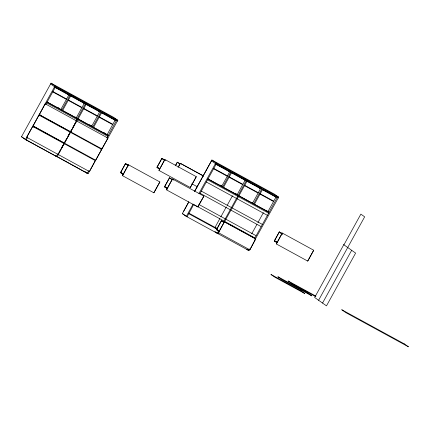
<?xml version="1.0" encoding="UTF-8"?>
<svg xmlns="http://www.w3.org/2000/svg" width="430" height="430" viewBox="0 0 430 430"><rect width="100%" height="100%" fill="white"/><g stroke="black" fill="none" stroke-linecap="round" stroke-linejoin="round"><path stroke-width="0.64" d="M25.451 139.524L21.5 136.729L51.036 83.162L113.687 117.368L117.825 120.293L117.385 121.083L54.572 86.763L25.451 139.524L88.096 173.731L117.385 121.083M33.099 126.038L38.942 115.079L101.727 149.409L95.734 160.272L32.949 125.936L64.452 143.19L70.445 132.332L70.224 132.155M39.334 114.74L45.182 103.775L107.968 138.111L101.969 148.968L39.189 114.638L70.617 131.822L76.61 120.959M51.036 83.162L55.174 86.086L54.739 86.876L50.627 83.968M27.611 137.439L26.225 139.949L21.5 136.729M33.277 127.172L33.884 126.076M39.517 115.874L40.124 114.778M45.752 104.576L55.352 87.188M55.438 87.172L65.704 92.772L68.832 94.987L60.823 109.494L47.133 102.023M69.079 94.46L70.069 95.159L61.791 110.155L60.802 109.456M62.57 110.58L70.848 95.584M70.069 95.159L81.125 101.195L84.253 103.404L76.244 117.917L62.554 110.44M56.384 156.412L57.803 153.849M63.436 143.642L64.043 142.54M69.671 132.343L70.278 131.241M75.911 121.04L85.511 103.651L84.027 102.603M59.233 152.075L59.861 150.93M61.124 148.646L62.699 145.786M63.334 144.641L63.962 143.502L64.199 143.652L58.2 154.51L57.969 154.359M64.231 143.018L64.86 141.873M66.123 139.589L66.752 138.444M68.015 136.159L69.595 133.3M70.466 131.714L71.729 129.43M72.993 127.146L73.621 126.001M74.884 123.716L75.831 122.002M59.001 152.693L59.947 150.978M61.21 148.689L62.785 145.834M63.42 144.69L64.048 143.545M64.306 143.082L64.935 141.943M65.881 140.228L66.827 138.514M68.091 136.224L69.665 133.37M71.805 129.5L70.692 131.892L76.685 121.029L76.465 120.857M73.068 127.215L74.014 125.501M74.96 123.786L76.535 120.927M58.114 154.467L64.113 143.604M64.376 143.12L70.375 132.263M64.215 144.066L64.817 142.964M70.45 132.768L71.057 131.666M76.691 121.464L86.285 104.076M77.975 118.857L91.66 126.334L99.669 111.827L96.546 109.612L85.71 103.694M93.504 127.473L101.754 112.52M101.7 112.429L111.961 118.035L115.09 120.244L107.081 134.751L93.391 127.28M88.704 170.796L87.317 173.306L84.457 171.28M100.609 149.231L101.217 148.135M106.844 137.933L116.444 120.545L115.455 119.846M95.476 160.734L32.68 126.42L26.687 137.278L89.483 171.591L95.331 160.626M123.13 174.456L120.486 172.586L125.415 163.663L128.307 165.244M120.642 172.516L125.495 163.722L128.269 165.233M122.437 175.623L128.436 164.765L159.863 181.949L153.87 192.807L122.588 175.73L128.436 164.765M165.314 160.299L161.841 158.401L156.912 167.324L159.557 169.194M161.922 158.46L157.068 167.254L158.724 168.141M158.869 170.361L164.862 159.503L196.29 176.687L190.297 187.544L159.014 170.468L164.862 159.503M175.327 165.727L177.268 162.212L180.165 163.792M175.408 165.786L177.348 162.271M167.673 189.017L164.502 186.776L169.431 177.848L173.483 180.062M164.658 186.701L169.511 177.907M178.079 167.313L180.288 163.314L203.46 175.967M178.547 166.845L180.288 163.314M166.453 189.813L172.451 178.95L203.879 196.139L197.886 206.997L166.603 189.915L172.451 178.95M183.626 211.313L188.765 201.944M194.575 191.42L211.899 160.03L274.55 194.236L278.688 197.166L278.248 197.956L215.435 163.631L198.934 193.527M250.255 248.255L248.959 250.599L186.314 216.392L182.363 213.597L188.808 201.923M194.639 191.361L211.49 160.841L215.602 163.749L216.037 162.959L211.899 160.03M186.314 216.392L193.108 204.083M200.074 193.296L216.215 164.056M198.053 206.319L203.879 196.139M216.301 164.04L226.567 169.646L229.695 171.855L221.686 186.367L207.996 178.891M223.433 187.453L231.711 172.451M217.172 228.948L214.995 227.411L219.843 218.633M220.81 216.881L226.304 206.932M227.271 205.174L232.442 195.811M219.112 231.501L216.467 229.631L221.396 220.703L224.869 222.6M216.623 229.555L221.477 220.762M232.291 172.769L241.988 178.063L245.116 180.277L237.107 194.785L223.417 187.313M217.247 233.286L218.666 230.716M223.363 222.202L246.374 180.525L244.396 179.127M218.424 232.668L224.417 221.805L255.7 238.886L249.851 249.851L218.424 232.668L247.148 180.949M247.142 180.879L257.409 186.486L260.532 188.695L252.523 203.202L238.838 195.731M254.367 204.341L262.617 189.393M251.749 233.769L256.914 224.406M257.887 222.649L263.375 212.705M274.356 194.65L274.55 194.236M262.563 189.297L272.824 194.903L275.952 197.112L267.944 211.625L254.254 204.148M248.621 249.384L248.18 250.174L246.949 249.303M224.772 221.488L254.931 237.951L277.307 197.413L275.829 196.365M254.786 240.048L278.248 197.956M255.382 239.456L249.851 249.851M276.974 242.746L274.329 240.875L279.258 231.947L282.73 233.845L279.339 232.006L274.485 240.8L276.087 241.676M276.286 243.912L282.279 233.049L313.707 250.233L307.713 261.096L276.431 244.014L282.279 233.049M343.919 244.821L360.861 214.129L364.661 216.817L318.592 300.269M322.543 303.059L351.67 250.298M57.142 156.826L58.577 154.273M218.005 233.694L219.15 231.652M216.037 162.959L278.688 197.166M229.443 171.215L227.728 170.28L229.292 171.387M244.288 179.321L243.149 178.697L244.713 179.804M259.709 187.743L258.57 187.12L260.134 188.222M215.435 164.072L229.695 171.855M230.856 172.489L245.116 180.277M246.847 181.224L260.532 188.695M262.268 189.641L275.952 197.112M213.775 168.426L227.465 175.897M229.195 176.843L242.885 184.314M244.616 185.26L258.301 192.737M260.037 193.683L273.722 201.154M213.592 168.759L227.276 176.236M229.007 177.181L242.697 184.653M244.428 185.599L258.118 193.075M259.849 194.021L273.534 201.493M55.174 86.086L117.825 120.293M69.149 94.654L66.865 93.412L68.95 94.885M83.995 102.765L82.286 101.829L83.85 102.931M54.572 87.199L68.832 94.987M70.563 95.933L84.253 103.404M85.984 104.35L99.669 111.827M101.405 112.773L115.09 120.244M52.911 91.552L66.602 99.029M68.332 99.975L82.022 107.446M83.753 108.392L97.438 115.864M99.174 116.809L112.859 124.286M52.729 91.891L66.413 99.362M68.144 100.308L81.834 107.785M83.565 108.731L97.255 116.202M98.986 117.148L112.671 124.625M180.439 163.416L203.61 176.069M207.964 179.004L238.118 195.473L235.022 193.312M238.897 195.897L269.056 212.361L266.901 210.888M207.529 179.799L237.682 196.263M238.462 196.687L268.621 213.156M206.314 181.998L236.323 198.359M237.102 198.784L267.406 215.355M47.101 102.136L77.255 118.599L75.202 117.175M78.034 119.024L108.193 135.493L103.953 132.542M46.666 102.926L76.819 119.395M77.599 119.819L107.758 136.283M191.823 183.766L197.612 186.932M231.447 207.561L201.288 191.097M157.493 167.641L159.229 168.592M199.928 193.188L230.082 209.657M274.329 240.875L276.646 242.138M198.961 204.508L225.062 218.757M225.836 219.182L255.995 235.651M166.888 187.91L164.572 186.642L167.243 188.528M164.502 186.776L166.819 188.039M255.845 238.989L224.417 221.805M122.872 173.72L120.561 172.457L123.227 174.344M120.486 172.586L123.383 174.166M188.899 213.162L214.995 227.411M216.935 228.47L215.774 227.835L216.86 228.604M217.209 229.254L188.791 213.737M218.279 230.448L216.543 229.496L219.209 231.383M216.467 229.631L218.784 230.894M182.363 213.597L187.088 216.817L193.688 204.492L223.847 220.955M315.937 296.152L288.1 280.951L291.9 283.639L315.679 296.619M26.079 139.841L56.239 156.31L55.153 155.542M87.172 173.199L55.384 155.579M259.865 187.571L261.838 188.969L253.587 203.917L252.109 202.869M229.453 170.984L230.931 172.027L222.654 187.028L220.644 185.626M252.641 203.1L253.684 203.836M235.14 193.21L237.226 194.682M313.707 250.233L307.713 261.096M220.762 185.524L222.326 186.631M219.977 185.007L221.95 186.405M279.769 232.243L282.36 234.071M279.258 231.947L282.44 234.2M177.268 162.212L179.939 164.099M196.29 176.687L190.297 187.544M262.236 224.347L232.221 207.986M99.002 110.704L100.975 112.096L92.724 127.049L89.763 124.953M97.707 110.247L99.271 111.354M261.021 226.546L231.012 210.184M162.357 158.697L164.943 160.524M161.841 158.401L165.029 160.653M274.915 241.036L276.985 242.499M274.404 240.741L277.07 242.627M156.988 167.195L159.654 169.081M169.431 177.848L172.097 179.735M90.542 125.377L92.02 126.425M89.574 124.861L91.66 126.334M75.32 117.073L76.884 118.18M221.912 220.999L223.976 222.46M221.396 220.703L224.062 222.589M58.217 107.65L59.781 108.758M159.863 181.949L153.87 192.807M165.604 187.303L167.157 188.399M246.987 249.201L248.959 250.599M125.925 163.954L128.511 165.786M125.415 163.663L128.597 165.916M215.704 232.066L217.876 233.603M214.925 231.641L217.102 233.178M121.072 172.747L123.141 174.214M86.618 172.683L88.096 173.731M113.687 117.368L113.466 117.761L113.708 117.385M343.769 244.713L314.647 297.474L326.494 305.854L355.621 253.093L343.769 244.713M404.361 343.914L341.716 309.708L345.854 312.631L408.5 346.838L404.361 343.914M308.036 293.201L277.877 276.732L281.677 279.419L311.836 295.888L308.036 293.201M301.059 290.89L270.9 274.426L274.7 277.113L304.859 293.577L301.059 290.89"/></g></svg>
